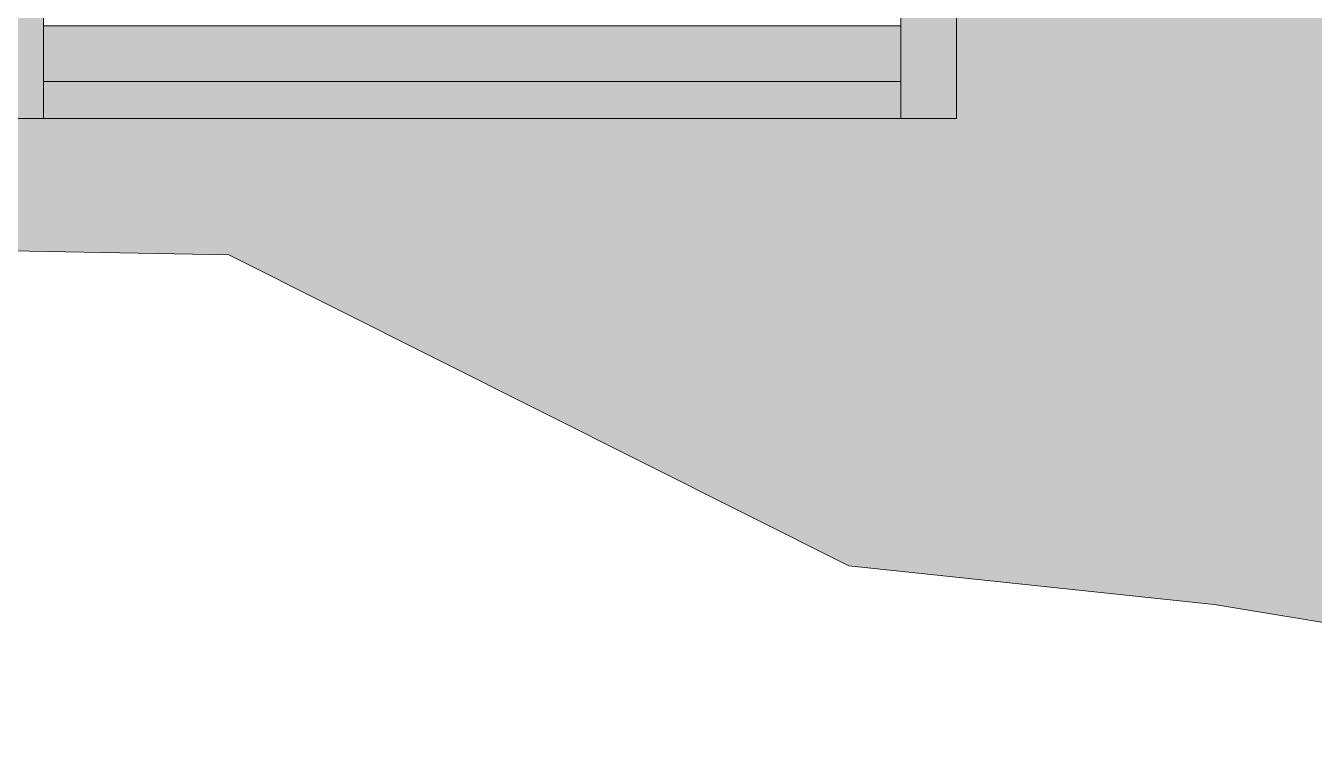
# Model space of a CAD drawing. Header units: metres. Extents: x -197 to 1099, y -24 to 14.
# Drawn here: x 891.058 to 894.529, y -2.033 to -0.1 of the extents above; entities that cross this region are included whole.
import ezdxf

# ---------------------------------------------------------------- set-up
doc = ezdxf.new("R2010")
doc.units = ezdxf.units.M
doc.header["$LTSCALE"] = 0.001
for name, color, linetype, lineweight, true_color in [('Jach-Anotaciones-CalidaddeLínea  0.13', 7, 'Continuous', 13, 0x000000), ('Jach-Anotaciones-Hatch-Lum100%', 7, 'Continuous', 13, 0x000000), ('Jach-Anotaciones-Hatch-Lum50%', 9, 'Continuous', 13, 0x808080), ('Jach-Anotaciones-Hatch-Lum80%', 250, 'Continuous', 13, 0x333333)]:
    doc.layers.add(name, color=color, linetype=linetype, lineweight=lineweight, true_color=true_color)

msp = doc.modelspace()

# ---------------------------------------------------------------- hatches: boundary and pattern name
at = {"layer": 'Jach-Anotaciones-Hatch-Lum100%', "ltscale": 100}
h = msp.add_hatch(color=256, dxfattribs=at)
h.dxf.hatch_style = 1
h.paths.add_polyline_path([(893.4158470058189, 0.5249999999999986), (893.565847005819, 0.5249999999999986), (893.5658470058193, -0.3499999999999517), (893.4158470058192, -0.3499999999999517)])
h = msp.add_hatch(color=256, dxfattribs=at)
h.dxf.hatch_style = 1
h.paths.add_polyline_path([(891.105847005819, -0.3500000000000298), (890.9558470058189, -0.3500000000000298), (890.9558470058189, 0.25), (888.9158470058189, 0.25), (888.9158470058189, 0.07500000000001705), (887.5158470058191, 0.07500000000000284), (887.5158470058193, -0.2999999999999972), (887.365847005819, -0.2999999999999972), (887.365847005819, 0.1750000000000043), (888.815847005819, 0.1750000000000114), (888.815847005819, 0.3500000000000014), (891.105847005819, 0.3500000000000085)])
at = {"layer": 'Jach-Anotaciones-Hatch-Lum50%', "ltscale": 100}
h = msp.add_hatch(dxfattribs=at)
h.set_pattern_fill('GRAVEL', color=256, scale=0.0025, angle=315)
h.set_pattern_definition([(183.0127875, (867.0750448818221, -0.4374276414305029), (-0.7633217702940175, -0.04490128055206466), [0.008543036, -0.845762090989125]), (139.9697409999999, (867.0665136385071, -0.437876654236554), (0.5837166502142332, -0.4939140838876978), [0.014660118, -1.4513512223381]), (87.51044709999998, (867.0552883183557, -0.4284473853094326), (-0.04490128024328027, -0.9429268927294694), [0.010337038, -1.0233680698525]), (222.273689, (867.0265514987684, -0.4221612060246827), (0.942926892801584, 0.8531243314028113), [0.013350113, -1.32166093564345]), (247.8336541800001, (867.0166732170353, -0.431141462145753), (0.3143089642107635, 0.7633217703018181), [0.0130908425, -1.2959951936336]), (312.2736889999999, (867.0117340761685, -0.4432648079091948), (-0.8531243314028113, 0.942926892801584), [0.013350113, -1.32166093564345]), (352.69424047, (867.0207143322896, -0.4531430896423743), (-1.032729453930666, 0.1347038417565607), [0.0176548415, -1.747827882856175]), (27.25532837000005, (867.0382258317259, -0.4553881536726365), (1.302137137612624, 0.6735192089688091), [0.01666798799999995, -1.650131415047622]), (76.42956562000002, (867.0530432543255, -0.4477549359697264), (0.2245064029444023, 0.9429268927318681), [0.01339532499999997, -1.326138642467797]), (130.2363583, (867.056186343968, -0.4347335645941826), (0.4490128059687863, -0.5388153673346616), [0.015292832, -0.74934842375]), (177.3974378000001, (867.0463080622346, -0.4230592316367918), (-1.03272945392452, 0.04490128056929532), [0.019776948, -1.957919312804425]), (93.81407482999997, (867.0705547537616, -0.4670624866300273), (-0.0449012805645867, 0.5837166478725477), [0.006750113499999998, -0.6682641456085999]), (126.4692344, (867.0701057409556, -0.4603272945392263), (0.4939140867764007, -0.6735192089940433), [0.0128420495, -1.271365974926]), (180, (867.0624725232526, -0.4499999999999957), (-0.04490128060535001, -0.04490128060534998), [0.0089802335, -0.0808223277107]), (158.19859051, (867.064717587283, -0.4414687566849835), (0.3143089642277935, -0.1347038418379004), [0.004836033, -0.4787655592223499]), (246.80140949, (867.0602274592225, -0.4396727054607652), (0.08980256119816475, 0.1796051224276475), [0.0068391405, -0.33511882475]), (345.96375653, (867.057533382386, -0.4459588847455151), (0.2245064030250938, -0.04490128061357049), [0.0111079915, -0.35915745382275]), (116.56505118, (867.0683096897314, -0.4486529615818355), (0.04490128061239611, -0.1347038418136745), [0.0080321785, -0.1927724529207]), (331.3895403339999, (867.0341847164714, -0.4136299627096633), (0.5837166478695018, -0.3143089642374188), [0.01125219999999998, -1.113970666813472]), (25.34617594000003, (867.0440629982045, -0.4190181163823112), (-0.6735192090907883, -0.3143089642151657), [0.0094399735, -0.9345553919549999]), (248.19859051, (867.0772899458525, -0.4396727054607652), (0.1347038418379934, 0.3143089642280255), [0.009672002499999974, -0.4739295897223491]), (298.61045967, (867.073697843404, -0.4486529615818355), (-0.3143089642782456, 0.583716647847489), [0.0112522, -1.1139706668135]), (294.44395478, (867.0063459224959, -0.4414687566849835), (-0.1347038418160311, 0.3143089642374217), [0.01085087999999997, -0.5316933578276485]), (249.7751406000001, (867.0108360505565, -0.4513470384181559), (0.2694076832433486, 0.7184204898312703), [0.009091802999999999, -0.9000898345180001]), (21.80140948999997, (867.032837678053, -0.4850229988721679), (0.3143089642289634, 0.1347038418357833), [0.0096720025, -0.4739295897223499]), (332.35402464, (867.0418179341741, -0.4814308964237384), (-0.763321770316961, 0.4041115253988012), [0.0106445685, -1.053809399505]), (24.44395478000004, (867.0108360505565, -0.4630213713755467), (-0.314308964238359, -0.1347038418138483), [0.005425439999999999, -0.5371187978276502]), (56.30993247399999, (867.0301436012169, -0.4823289220358475), (0.1347038418160368, 0.2245064030267424), [0.003237865, -0.3205498741131501]), (120.9637565320001, (867.031939652441, -0.4796348451995271), (0.08980256121068525, -0.1796051224213721), [0.0130908425, -0.248726364726725]), (141.00900596, (867.0252044603501, -0.4684095250481874), (0.4939140866799233, -0.4041115254222322), [0.012131675, -1.201034121583425]), (258.69006753, (867.0534922671316, -0.4499999999999957), (0.04490128059598959, 0.1347038418191604), [0.009158097, -0.219794408992]), (308.1572265900001, (867.0516962159074, -0.4589802561210661), (0.6735192091248453, -0.8531243314663042), [0.015988919, -1.582900226625775]), (15.94539589999997, (867.0615744976405, -0.471552614690566), (-0.4939140866609237, -0.1347038418082691), [0.006537706, -0.64723480795275]), (45, (867.0678606769252, -0.4697565634663476), (2.081668171172169e-17, 0.08980256121069152), [0.00381, -0.05968999999999999]), (75.25643716, (867.0256534731564, -0.4661644610179181), (-0.1347038418505554, -0.4939140866493805), [0.008821674, -0.87334851933]), (3.012787499999992, (867.0278985371865, -0.4576332177029059), (0.7633217702941582, 0.04490128054939335), [0.017086072, -0.837219054989125]), (315, (867.0449610238165, -0.4567351920907967), (0.08980256121069152, -2.081668171172169e-17), [0.01651, -0.04699]), (280.3048465, (867.056635356774, -0.4684095250481874), (0.1347038422291104, -0.7633217702179773), [0.010040239, -0.9939829181035]), (209.0546040999999, (867.0584314079981, -0.478287806781367), (-0.2245064030243831, -0.1347038418199651), [0.009245726999999973, -0.4530412509692992]), (162.64597536, (867.0503491774891, -0.4827779348418986), (-1.302137137526815, 0.4041115255390213), [0.0150536275, -1.49031161057345]), (130.42607874, (867.0359807676955, -0.478287806781367), (-0.5388153672641375, 0.6286179284748109), [0.0159257365, -1.576646161406])])
h.paths.add_polyline_path([(891.105847005819, -0.09999999999999432), (893.4158470058189, -0.09999999999999432), (893.4158470058189, -0.2499999999999929), (891.105847005819, -0.2499999999999929)])
h = msp.add_hatch(dxfattribs=at)
h.set_pattern_fill('STONE_10', color=256, scale=0.2, pattern_type=2)
h.set_pattern_definition([(349.9921, (832.7955983961497, 77.00500000000002), (1.199999930874337, -0.1999983575881249), [0.0172626, -3.4352718]), (346.6076, (832.7855983961497, 76.92999999999998), (3.400000044993809, -0.7999939065965311), [0.02158699999999992, -4.29581779999998]), (55.00789999999999, (832.7925983961497, 76.87800000000001), (0.4000012742718584, 0.600000002460908), [0.0244132, -2.4169004]), (315.0001, (832.7925983961497, 76.87800000000001), (0.2000000618889922, 6.319086709005717e-07), [0.032527, -0.2503154]), (26.565, (832.7855983961497, 77.00500000000002), (0.2000000017686663, 0.1999998233708557), [0.0223606, -0.4248528]), (315.0001, (832.7855983961497, 76.87500000000003), (0.2000000618889922, 6.319086709005717e-07), [0.0282842, -0.254558]), (32.029, (832.6655949961496, 76.97499339999999), (0.5999999813880212, 0.4003438874691286), [0.009440400000000002, -1.8778422]), (71.0753, (832.6735983961496, 76.97999999999999), (0.2000006415332678, 0.5999999627318333), [0.037, -7.363002400000001]), (0, (832.6855983961498, 76.82500000000002), (0, 0.2), [0.05, -0.15]), (311.9521999999999, (832.6765983961498, 77.025), (1.800036277706741, -2.000000055062765), [0.0134568, -23.9208352]), (290.1364, (832.6655983961496, 76.85499999999999), (1.400007285415193, -3.799999970406582), [0.03195299999999984, -6.358668999999979]), (56.9761, (832.7125983961496, 76.92499999999998), (2.200002791211946, 3.400000020081272), [0.0238538, -4.7468922]), (70.8209, (832.7045983961495, 76.90200000000002), (0.200001108326932, 0.6000000487697972), [0.0243516, -4.8459694]), (354.0939, (832.6755983961496, 76.905), (1.999999932623363, -0.1999984861462292), [0.02915479999999992, -5.80179679999998]), (322.5947, (832.7285983961497, 76.86800000000002), (0.8000000207665874, -0.599998754370357), [0.021401, -4.258782800000001]), (313.7812, (832.7055983961498, 76.89200000000002), (0.2000004835655226, -0.1999999222252777), [0.0332416, -6.615074799999999]), (354.2895, (832.6755983961496, 76.89500000000001), (0.1999999677381272, 3.848133841383161e-07), [0.0301496, -1.9798252]), (53.13009999999999, (832.7455983961497, 76.95500000000001), (0.4000000246526634, 0.5999999835648903), [0.025, -0.9750000000000001]), (75.96370000000002, (832.7605983961496, 76.975), (1.488271517968709e-07, 0.2000001151744115), [0.0206156, -0.8040058000000001]), (323.1301999999999, (832.7655983961497, 76.94500000000002), (0.6000000416949023, -0.3999984974556224), [0.025, -0.9749988]), (90, (832.7655983961497, 76.94500000000002), (-0.2, 1.224646799147353e-17), [0.02, -0.18]), (333.4349999999999, (832.6855983961498, 76.98499999999999), (0.2000000020123204, 2.68084423382664e-07), [0.067082, -0.3801314]), (333.4349999999999, (832.6855983961498, 76.975), (0.2000000020123204, 2.68084423382664e-07), [0.04472140000000001, -0.402492]), (296.5651, (832.6655983961496, 76.86499999999998), (0.2000001724367857, -0.2000000999164151), [0.04472139999999984, -0.4024923999999986]), (296.5651, (832.6655983961496, 76.92499999999998), (0.2000001724367857, -0.2000000999164151), [0.02236059999999992, -0.4248531999999987]), (63.4349, (832.7155983961497, 76.905), (2.598667925179932e-07, 0.1999999125696121), [0.04472140000000001, -0.4024924]), (63.4349, (832.7655983961497, 76.965), (2.598667925179932e-07, 0.1999999125696121), [0.0223606, -0.4248532]), (63.4349, (832.6655983961496, 76.87500000000003), (2.598667925179932e-07, 0.1999999125696121), [0.0223606, -0.4248532]), (63.4349, (832.6855983961498, 76.99499999999998), (2.598667925179932e-07, 0.1999999125696121), [0.0223606, -0.4248532]), (63.4349, (832.6555983961496, 76.87500000000003), (2.598667925179932e-07, 0.1999999125696121), [0.0223606, -0.4248532]), (26.565, (832.6555983961496, 76.87500000000003), (0.2000000017686663, 0.1999998233708557), [0, -0.4472134]), (26.565, (832.6555983961496, 76.86499999999998), (0.2000000017686663, 0.1999998233708557), [0, -0.4472134]), (26.565, (832.7455983961497, 76.86499999999998), (0.2000000017686663, 0.1999998233708557), [0.0223606, -0.4248528]), (315.0001, (832.6555983961496, 76.91499999999999), (0.2000000618889922, 6.319086709005717e-07), [0.0141422, -0.2687]), (315.0001, (832.6555983961496, 76.86499999999998), (0.2000000618889922, 6.319086709005717e-07), [0.0141422, -0.2687]), (315.0001, (832.7155983961497, 76.89500000000001), (0.2000000618889922, 6.319086709005717e-07), [0.0424264, -0.2404158]), (315.0001, (832.7555983961497, 76.94500000000002), (0.2000000618889922, 6.319086709005717e-07), [0.0282842, -0.254558]), (315.0001, (832.7555983961497, 77.025), (0.2000000618889922, 6.319086709005717e-07), [0.0282842, -0.254558]), (315.0001, (832.7455983961497, 77.01500000000001), (0.2000000618889922, 6.319086709005717e-07), [0.0282842, -0.254558]), (45, (832.7755983961497, 76.98499999999999), (0, 0.2000000618897904), [0.0282842, -0.2545586]), (45, (832.7555983961497, 76.85499999999999), (0, 0.2000000618897904), [0.0282842, -0.2545586]), (45, (832.6655983961496, 76.965), (0, 0.2000000618897904), [0.0141422, -0.2687006]), (45, (832.7655983961497, 76.87500000000003), (0, 0.2000000618897904), [0.0141422, -0.2687006]), (45, (832.7355983961497, 76.82500000000002), (0, 0.2000000618897904), [0.0141422, -0.2687006]), (90, (832.7555983961497, 76.82500000000002), (-0.2, 1.224646799147353e-17), [0.03, -0.17]), (90, (832.7455983961497, 76.83500000000001), (-0.2, 1.224646799147353e-17), [0.02, -0.18]), (90, (832.7255983961497, 76.94500000000002), (-0.2, 1.224646799147353e-17), [0.01, -0.19]), (90, (832.7155983961497, 76.89500000000001), (-0.2, 1.224646799147353e-17), [0.01, -0.19]), (90, (832.6855983961498, 76.98499999999999), (-0.2, 1.224646799147353e-17), [0.01, -0.19]), (90, (832.6655983961496, 76.92499999999998), (-0.2, 1.224646799147353e-17), [0.04000000000000001, -0.16]), (90, (832.6655983961496, 76.89500000000001), (-0.2, 1.224646799147353e-17), [0.01, -0.19]), (90, (832.6655983961496, 76.86499999999998), (-0.2, 1.224646799147353e-17), [0.01, -0.19]), (0, (832.6755983961496, 76.975), (0, 0.2), [0.01, -0.19]), (0, (832.6555983961496, 76.975), (0, 0.2), [0.01, -0.19]), (0, (832.7355983961497, 76.94500000000002), (0, 0.2), [0.02, -0.18]), (0, (832.6555983961496, 76.91499999999999), (0, 0.2), [0, -0.2]), (0, (832.7755983961497, 76.87500000000003), (0, 0.2), [0.01, -0.19]), (0, (832.6955983961498, 77.01500000000001), (0, 0.2), [0.05, -0.15]), (0, (832.7755983961497, 77.00500000000002), (0, 0.2), [0.01, -0.19]), (52.43139999999998, (832.7855983961497, 76.88500000000002), (0.6000002161618722, 0.8000000278906161), [0.0164012, -3.263843]), (90, (832.7955983961497, 76.898), (-0.2, 1.224646799147353e-17), [0.017, -0.183]), (333.4349999999999, (832.7755983961497, 76.92499999999998), (0.2000000020123204, 2.68084423382664e-07), [0.0223606, -0.4248528]), (0, (832.7755983961497, 76.88500000000002), (0, 0.2), [0.01, -0.19]), (90, (832.8555983961496, 76.93500000000003), (-0.2, 1.224646799147353e-17), [0.03, -0.17]), (24.8636, (832.8145983961497, 76.84599999999998), (5.599999960345628, 2.599988616311078), [0.0451884, -8.9925032]), (272.7264, (832.8145983961497, 76.84599999999998), (0.2000061943755869, -3.999999909697753), [0.02102379999999992, -4.183735799999979]), (343.1417, (832.8225983961497, 76.975), (2.000000048314881, -0.5999961991424255), [0.03448179999999983, -6.861890399999979]), (290.3232, (832.8125983961497, 77.00199999999998), (0.6000019495612712, -1.600000090192458), [0.0287924, -5.729682]), (346.6076, (832.8345983961497, 76.97999999999999), (3.400000044993809, -0.7999939065965311), [0.02158699999999992, -4.29581779999998]), (298.4957, (832.8155983961497, 77.01500000000001), (1.200003014670567, -2.199999967223226), [0.03982459999999984, -7.925103199999978]), (0, (832.8065983961496, 76.92499999999998), (0, 0.2), [0.03900000000000001, -0.161]), (90, (832.8065983961496, 76.898), (-0.2, 1.224646799147353e-17), [0.017, -0.183]), (0, (832.8065983961496, 76.91499999999999), (0, 0.2), [0.049, -0.151]), (63.4349, (832.8555983961496, 76.87500000000003), (2.598667925179932e-07, 0.1999999125696121), [0, -0.4472138000000001]), (26.565, (832.8155983961497, 76.85499999999999), (0.2000000017686663, 0.1999998233708557), [0.04472140000000001, -0.402492]), (45, (832.8455983961496, 76.92499999999998), (0, 0.2000000618897904), [0.0141422, -0.2687006]), (90, (832.8155983961497, 77.01500000000001), (-0.2, 1.224646799147353e-17), [0.01, -0.19]), (90, (832.8055983961497, 77.01500000000001), (-0.2, 1.224646799147353e-17), [0.01, -0.19]), (90, (832.8055983961497, 76.82500000000002), (-0.2, 1.224646799147353e-17), [0.03, -0.17])])
h.paths.add_polyline_path([(891.105847005819, -0.2499999999999929), (893.4158470058189, -0.2500000000000568), (893.4158470058189, -0.3499999999999872), (891.105847005819, -0.3499999999999943)])
at = {"layer": 'Jach-Anotaciones-Hatch-Lum80%', "ltscale": 100}
h = msp.add_hatch(dxfattribs=at)
h.set_pattern_fill('EARTH', color=256, scale=0.03, angle=45, double=1)
h.set_pattern_definition([(45, (869.4578146791812, 0), (0, 0.2694076836320746), [0.1905, -0.1905]), (45, (869.4073007385, 0.05051394068101445), (0, 0.2694076836320746), [0.1905, -0.1905]), (45, (869.356786797819, 0.1010278813620289), (0, 0.2694076836320746), [0.1905, -0.1905]), (135, (869.356786797819, 0.1347038418160338), (-0.2694076836320746, 0), [0.1905, -0.1905]), (135, (869.4073007385, 0.1852177824970482), (-0.2694076836320746, 0), [0.1905, -0.1905]), (135, (869.4578146791812, 0.2357317231780627), (-0.2694076836320746, 0), [0.1905, -0.1905])])
h.paths.add_polyline_path([(894.3139927298639, -0.04999999999999716), (893.565847005819, -0.04999999999999716), (893.565847005819, -0.3499999999999091), (893.4158470058189, -0.3499999999999872), (891.105847005819, -0.3499999999999943), (890.9558470058189, -0.3499999999999943), (890.9558470058189, 0.25), (888.9158470058189, 0.25), (888.9158470058189, 0.07500000000001705), (887.5158470058191, 0.07500000000000284), (887.5158470058191, -0.09999999999999432), (887.365847005819, -0.09999999999999432), (887.365847005819, -0.2999999999999972), (879.6658470058192, -0.3000000000350553), (879.6658470058189, -0.1000000000350596), (877.315847005819, -0.09999999999811138), (877.315847005819, 0.07500000000000284), (876.4158470058189, 0.07500000000000284), (876.4158470058189, -0.1000000000000014), (873.0158470058188, -0.1000000000000014), (872.5252796143086, -0.2142855857963966), (871.1558445876724, -0.2887098309882319), (871.0334310788103, -0.6083020330344127), (870.7354479418179, -0.670632863270832), (870.8601849312445, -1.196982425495818), (871.1096595021497, -1.377049334224516), (871.1720279968629, -1.48785983073622), (871.3868533382549, -1.508636872883578), (871.7541355263254, -1.550190660972639), (872.3986115505011, -1.661001157484343), (872.8282622332849, -1.723331987720762), (873.3480006759823, -1.654075575503775), (875.0873927080047, -1.38397491620514), (875.8427463850328, -1.38397491620514), (877.2910846523241, -0.9545846865306586), (877.6029283099942, -1.023841098747702), (878.2580192278194, -1.611622211157218), (879.4222336946925, -1.209934605610663), (880.1013589483814, -1.182231981482737), (881.7368032918644, -0.7943955398973728), (882.3882092803531, -0.9121316183897008), (882.5961046574321, -1.35537330823086), (883.5289867914557, -1.921982536493992), (884.6862718860675, -2.032793033005696), (885.4485549353572, -1.658807755381524), (886.4672431119161, -1.063201780939544), (887.0354907127526, -1.000870950703067), (887.7284753030158, -0.9177630783193464), (889.246112621385, -1.444112640544283), (890.0638347931265, -1.118607029195338), (890.8224903420876, -0.7030176085384525), (891.6055632843158, -0.7168690687051864), (893.275656857312, -1.554872782112334), (894.259695804358, -1.65875769664347), (895.1813656646391, -1.811121981244234), (896.1307547901201, -1.596426570201452), (896.6712831257564, -1.000820595759471), (897.059354614714, -0.7307202326663784), (897.5553115275932, -0.2447899912714249), (897.3188662900704, 0.3499999999999943), (894.4639936411315, 0.3500000000000014), (894.4639936411315, -0.04999999999999005)])

# ---------------------------------------------------------------- linework, layer by layer
at = {"layer": 'Jach-Anotaciones-CalidaddeLínea  0.13', "ltscale": 100}
for points in [[(893.4158470058189, 0.5249999999999986), (893.565847005819, 0.5249999999999986), (893.5658470058193, -0.3499999999999517), (893.4158470058192, -0.3499999999999517)], [(891.105847005819, -0.3500000000000298), (890.9558470058189, -0.3500000000000298), (890.9558470058189, 0.25), (888.9158470058189, 0.25), (888.9158470058189, 0.07500000000001705), (887.5158470058191, 0.07500000000000284), (887.5158470058193, -0.2999999999999972), (887.365847005819, -0.2999999999999972), (887.365847005819, 0.1750000000000043), (888.815847005819, 0.1750000000000114), (888.815847005819, 0.3500000000000014), (891.105847005819, 0.3500000000000085)], [(891.105847005819, -0.09999999999999432), (893.4158470058189, -0.09999999999999432), (893.4158470058189, -0.2499999999999929), (891.105847005819, -0.2499999999999929)], [(891.105847005819, -0.2499999999999929), (893.4158470058189, -0.2500000000000568), (893.4158470058189, -0.3499999999999872), (891.105847005819, -0.3499999999999943)]]:
    msp.add_lwpolyline(points, close=True, dxfattribs=at)
at = {"layer": 'Jach-Anotaciones-CalidaddeLínea  0.13'}
for points in [[(897.3188662900704, 0.3499999999999943), (894.4639936411315, 0.3500000000000014), (894.4639936411315, -0.04999999999999005), (894.3139927298639, -0.04999999999999716), (893.565847005819, -0.04999999999999716), (893.565847005819, -0.3499999999999091), (893.4158470058189, -0.3499999999999872), (891.105847005819, -0.3499999999999943), (890.9558470058189, -0.3499999999999943), (890.9558470058189, 0.25), (888.9158470058189, 0.25), (888.9158470058189, 0.07500000000001705), (887.5158470058191, 0.07500000000000284)], [(887.7284753030158, -0.9177630783193464), (889.246112621385, -1.444112640544283), (890.0638347931265, -1.118607029195338), (890.8224903420876, -0.7030176085384525), (891.6055632843158, -0.7168690687051864), (893.275656857312, -1.554872782112334), (894.259695804358, -1.65875769664347), (895.1813656646391, -1.811121981244234)]]:
    msp.add_lwpolyline(points, dxfattribs=at)

doc.saveas('drawing.dxf')
